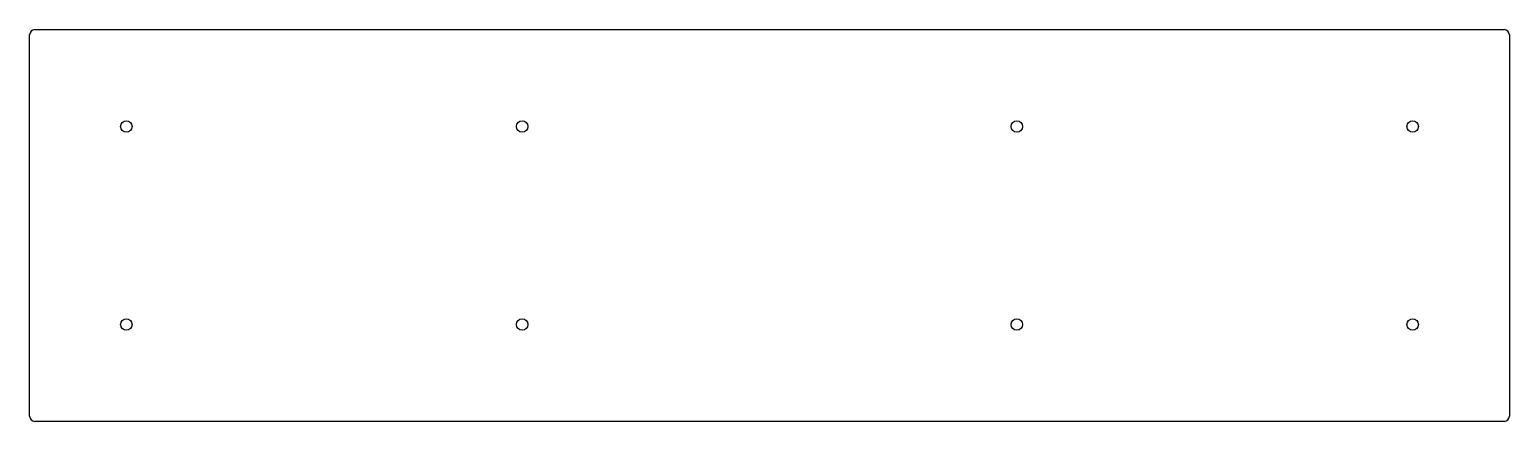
# Model space of a CAD drawing. Extents: x 10 to 295, y -131 to -55.
import ezdxf

# ---------------------------------------------------------------- set-up
doc = ezdxf.new("R2010")
doc.units = 0
doc.layers.add('WHITE', color=7, linetype='CONTINUOUS')

msp = doc.modelspace()

# ---------------------------------------------------------------- linework, layer by layer
at = {"layer": 'WHITE', "linetype": 'CONTINUOUS'}
for p, q in [((9.95, -129.544), (9.95, -56.194)), ((10.95, -55.194), (293.85, -55.194)), ((294.85, -56.194), (294.85, -129.544)), ((293.85, -130.544), (10.95, -130.544))]:
    msp.add_line(p, q, dxfattribs=at)
at = {"layer": 'WHITE'}
for centre in [(28.575, -73.819), (104.775, -73.819), (200.025, -73.819), (276.225, -73.819), (28.575, -111.919), (104.775, -111.919), (200.025, -111.919), (276.225, -111.919)]:
    msp.add_circle(centre, 1.1, dxfattribs=at)
for centre, start, end in [((10.95, -56.194), 90, 180), ((293.85, -56.194), 0, 90), ((10.95, -129.544), -180, -90), ((293.85, -129.544), -90, 0)]:
    msp.add_arc(centre, 1, start, end, dxfattribs=at)

doc.saveas('drawing.dxf')
